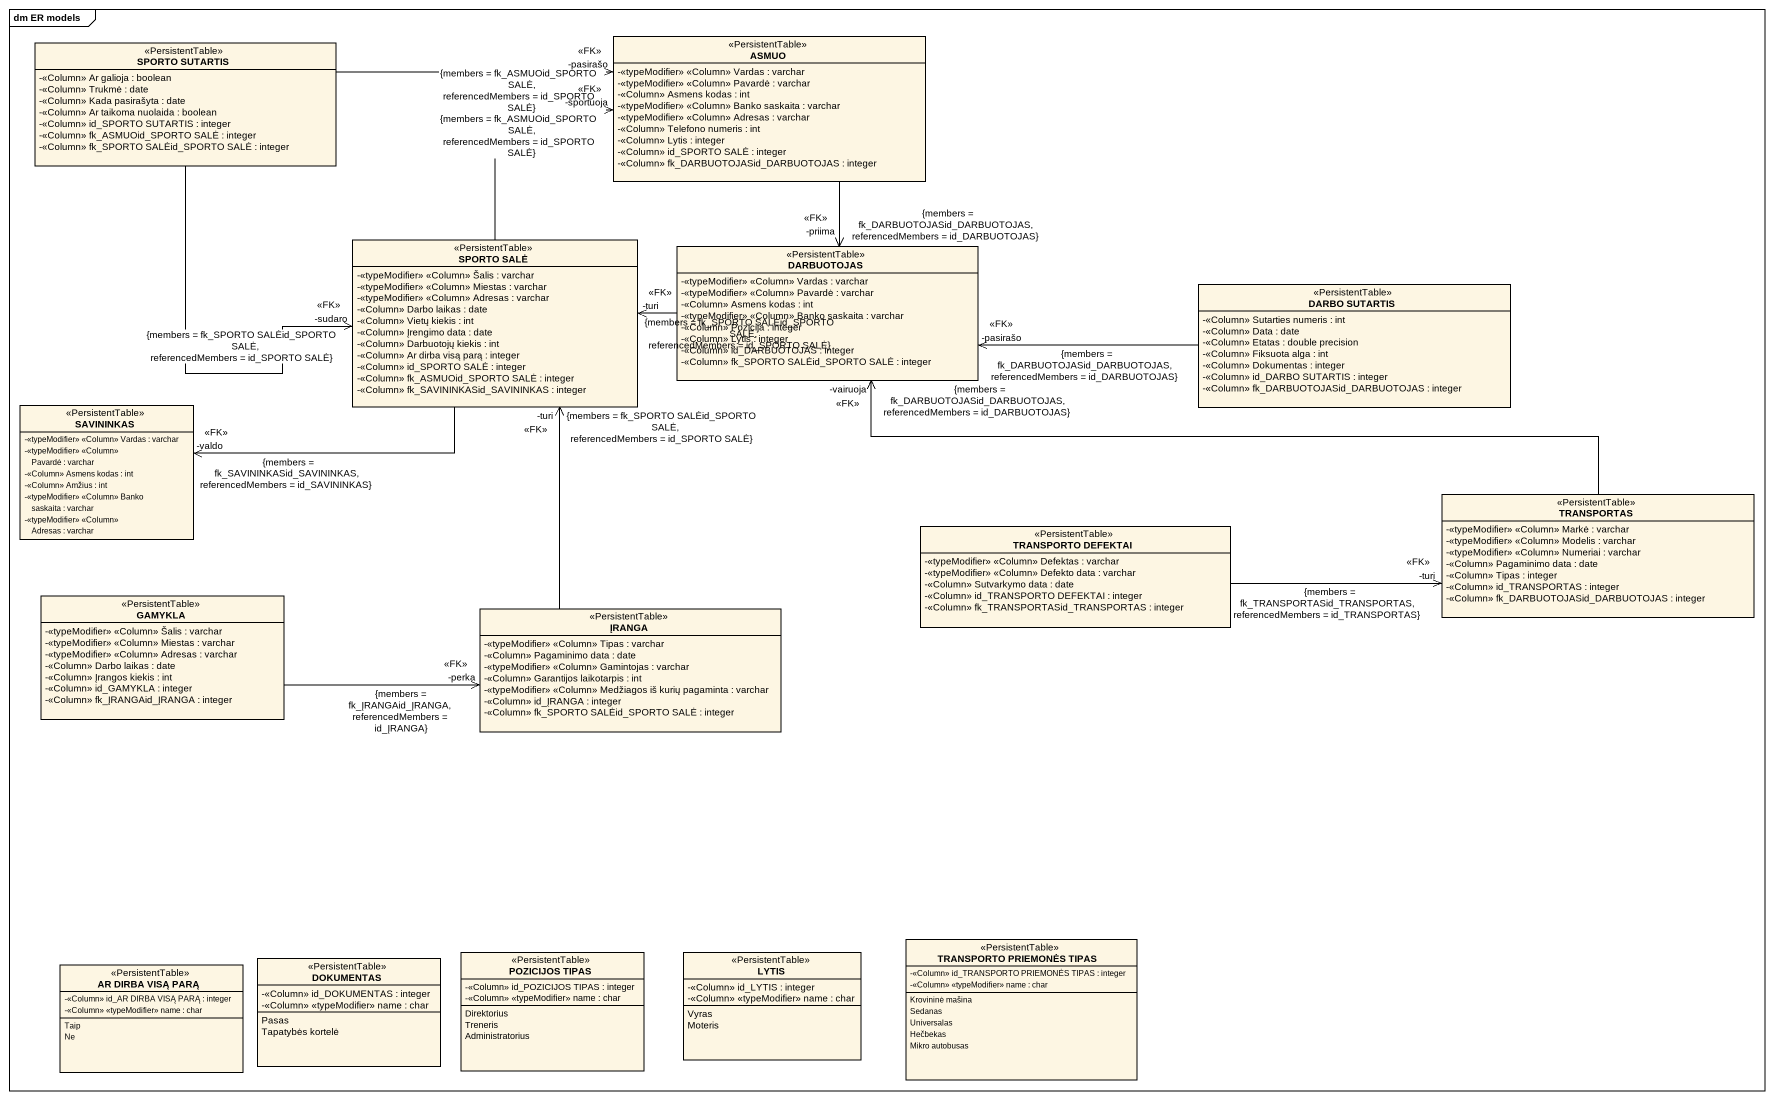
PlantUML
@startuml
mainframe dm ER models
hide circle
hide empty members
skinparam classAttributeIconSize 0
class "SPORTO SUTARTIS" as SPORTO_SUTARTIS <<PersistentTable>> {
  -<<Column>> Ar galioja : boolean
  -<<Column>> Trukmė : date
  -<<Column>> Kada pasirašyta : date
  -<<Column>> Ar taikoma nuolaida : boolean
  -<<Column>> id_SPORTO SUTARTIS : integer
  -<<Column>> fk_ASMUOid_SPORTO SALĖ : integer
  -<<Column>> fk_SPORTO SALĖid_SPORTO SALĖ : integer
}
class ASMUO <<PersistentTable>> {
  -<<typeModifier>> <<Column>> Vardas : varchar
  -<<typeModifier>> <<Column>> Pavardė : varchar
  -<<Column>> Asmens kodas : int
  -<<typeModifier>> <<Column>> Banko saskaita : varchar
  -<<typeModifier>> <<Column>> Adresas : varchar
  -<<Column>> Telefono numeris : int
  -<<Column>> Lytis : integer
  -<<Column>> id_SPORTO SALĖ : integer
  -<<Column>> fk_DARBUOTOJASid_DARBUOTOJAS : integer
}
class "SPORTO SALĖ" as SPORTO_SALĖ <<PersistentTable>> {
  -<<typeModifier>> <<Column>> Šalis : varchar
  -<<typeModifier>> <<Column>> Miestas : varchar
  -<<typeModifier>> <<Column>> Adresas : varchar
  -<<Column>> Darbo laikas : date
  -<<Column>> Vietų kiekis : int
  -<<Column>> Įrengimo data : date
  -<<Column>> Darbuotojų kiekis : int
  -<<Column>> Ar dirba visą parą : integer
  -<<Column>> id_SPORTO SALĖ : integer
  -<<Column>> fk_ASMUOid_SPORTO SALĖ : integer
  -<<Column>> fk_SAVININKASid_SAVININKAS : integer
}
class DARBUOTOJAS <<PersistentTable>> {
  -<<typeModifier>> <<Column>> Vardas : varchar
  -<<typeModifier>> <<Column>> Pavardė : varchar
  -<<Column>> Asmens kodas : int
  -<<typeModifier>> <<Column>> Banko saskaita : varchar
  -<<Column>> Pozicija : integer
  -<<Column>> Lytis : integer
  -<<Column>> id_DARBUOTOJAS : integer
  -<<Column>> fk_SPORTO SALĖid_SPORTO SALĖ : integer
}
class "DARBO SUTARTIS" as DARBO_SUTARTIS <<PersistentTable>> {
  -<<Column>> Sutarties numeris : int
  -<<Column>> Data : date
  -<<Column>> Etatas : double precision
  -<<Column>> Fiksuota alga : int
  -<<Column>> Dokumentas : integer
  -<<Column>> id_DARBO SUTARTIS : integer
  -<<Column>> fk_DARBUOTOJASid_DARBUOTOJAS : integer
}
class SAVININKAS <<PersistentTable>> {
  -<<typeModifier>> <<Column>> Vardas : varchar
  -<<typeModifier>> <<Column>> Pavardė : varchar
  -<<Column>> Asmens kodas : int
  -<<Column>> Amžius : int
  -<<typeModifier>> <<Column>> Banko saskaita : varchar
  -<<typeModifier>> <<Column>> Adresas : varchar
}
class TRANSPORTAS <<PersistentTable>> {
  -<<typeModifier>> <<Column>> Markė : varchar
  -<<typeModifier>> <<Column>> Modelis : varchar
  -<<typeModifier>> <<Column>> Numeriai : varchar
  -<<Column>> Pagaminimo data : date
  -<<Column>> Tipas : integer
  -<<Column>> id_TRANSPORTAS : integer
  -<<Column>> fk_DARBUOTOJASid_DARBUOTOJAS : integer
}
class "TRANSPORTO DEFEKTAI" as TRANSPORTO_DEFEKTAI <<PersistentTable>> {
  -<<typeModifier>> <<Column>> Defektas : varchar
  -<<typeModifier>> <<Column>> Defekto data : varchar
  -<<Column>> Sutvarkymo data : date
  -<<Column>> id_TRANSPORTO DEFEKTAI : integer
  -<<Column>> fk_TRANSPORTASid_TRANSPORTAS : integer
}
class GAMYKLA <<PersistentTable>> {
  -<<typeModifier>> <<Column>> Šalis : varchar
  -<<typeModifier>> <<Column>> Miestas : varchar
  -<<typeModifier>> <<Column>> Adresas : varchar
  -<<Column>> Darbo laikas : date
  -<<Column>> Įrangos kiekis : int
  -<<Column>> id_GAMYKLA : integer
  -<<Column>> fk_ĮRANGAid_ĮRANGA : integer
}
class ĮRANGA <<PersistentTable>> {
  -<<typeModifier>> <<Column>> Tipas : varchar
  -<<Column>> Pagaminimo data : date
  -<<typeModifier>> <<Column>> Gamintojas : varchar
  -<<Column>> Garantijos laikotarpis : int
  -<<typeModifier>> <<Column>> Medžiagos iš kurių pagaminta : varchar
  -<<Column>> id_ĮRANGA : integer
  -<<Column>> fk_SPORTO SALĖid_SPORTO SALĖ : integer
}
enum "AR DIRBA VISĄ PARĄ" as AR_DIRBA_VISĄ_PARĄ <<PersistentTable>> {
  -<<Column>> id_AR DIRBA VISĄ PARĄ : integer
  -<<Column>> <<typeModifier>> name : char
  Taip
  Ne
}
enum DOKUMENTAS <<PersistentTable>> {
  -<<Column>> id_DOKUMENTAS : integer
  -<<Column>> <<typeModifier>> name : char
  Pasas
  Tapatybės kortelė
}
enum "POZICIJOS TIPAS" as POZICIJOS_TIPAS <<PersistentTable>> {
  -<<Column>> id_POZICIJOS TIPAS : integer
  -<<Column>> <<typeModifier>> name : char
  Direktorius
  Treneris
  Administratorius
}
enum LYTIS <<PersistentTable>> {
  -<<Column>> id_LYTIS : integer
  -<<Column>> <<typeModifier>> name : char
  Vyras
  Moteris
}
enum "TRANSPORTO PRIEMONĖS TIPAS" as TRANSPORTO_PRIEMONĖS_TIPAS <<PersistentTable>> {
  -<<Column>> id_TRANSPORTO PRIEMONĖS TIPAS : integer
  -<<Column>> <<typeModifier>> name : char
  Krovininė mašina
  Sedanas
  Universalas
  Hečbekas
  Mikro autobusas
}
SPORTO_SUTARTIS -right-> "-pasirašo\n<<FK>>\n{members = fk_ASMUOid_SPORTO SALĖ, referencedMembers = id_SPORTO SALĖ}" ASMUO
SPORTO_SUTARTIS --> "-sudaro\n<<FK>>\n{members = fk_SPORTO SALĖid_SPORTO SALĖ, referencedMembers = id_SPORTO SALĖ}" SPORTO_SALĖ
ASMUO --> "-priima\n<<FK>>\n{members = fk_DARBUOTOJASid_DARBUOTOJAS, referencedMembers = id_DARBUOTOJAS}" DARBUOTOJAS
SPORTO_SALĖ -up-> "-sportuoja\n<<FK>>\n{members = fk_ASMUOid_SPORTO SALĖ, referencedMembers = id_SPORTO SALĖ}" ASMUO
SPORTO_SALĖ -left-> "-valdo\n<<FK>>\n{members = fk_SAVININKASid_SAVININKAS, referencedMembers = id_SAVININKAS}" SAVININKAS
DARBUOTOJAS -left-> "-turi\n<<FK>>\n{members = fk_SPORTO SALĖid_SPORTO SALĖ, referencedMembers = id_SPORTO SALĖ}" SPORTO_SALĖ
DARBO_SUTARTIS -left-> "-pasirašo\n<<FK>>\n{members = fk_DARBUOTOJASid_DARBUOTOJAS, referencedMembers = id_DARBUOTOJAS}" DARBUOTOJAS
TRANSPORTAS -left-> "-vairuoja\n<<FK>>\n{members = fk_DARBUOTOJASid_DARBUOTOJAS, referencedMembers = id_DARBUOTOJAS}" DARBUOTOJAS
TRANSPORTO_DEFEKTAI -right-> "-turi\n<<FK>>\n{members = fk_TRANSPORTASid_TRANSPORTAS, referencedMembers = id_TRANSPORTAS}" TRANSPORTAS
GAMYKLA -right-> "-perka\n<<FK>>\n{members = fk_ĮRANGAid_ĮRANGA, referencedMembers = id_ĮRANGA}" ĮRANGA
ĮRANGA -up-> "-turi\n<<FK>>\n{members = fk_SPORTO SALĖid_SPORTO SALĖ, referencedMembers = id_SPORTO SALĖ}" SPORTO_SALĖ
@enduml
